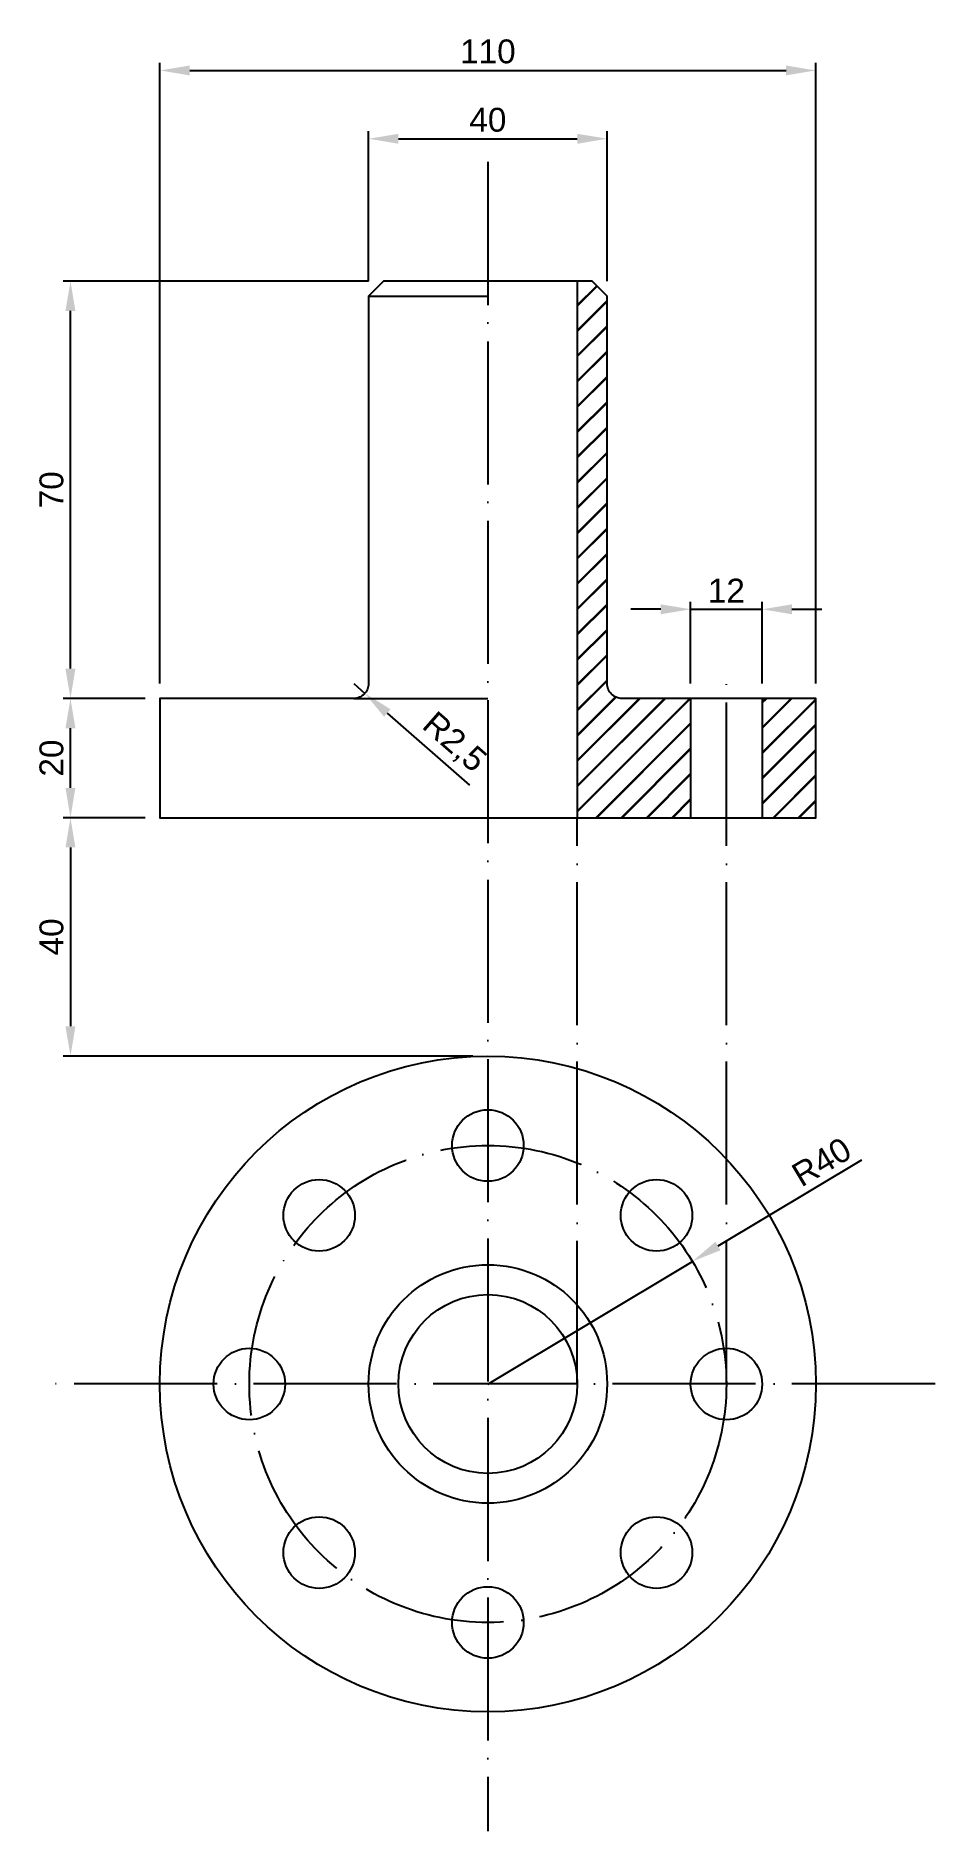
# Model space of a CAD drawing. Header units: millimetres. Extents: x 2612 to 2763, y 1106 to 1407.
import ezdxf

# ---------------------------------------------------------------- set-up
doc = ezdxf.new("R2010")
doc.units = ezdxf.units.MM
doc.linetypes.add('ACAD_ISO04W100', pattern=[30, 24, -3, 0, -3])
doc.layers.add('COTAS', color=252, linetype='Continuous')
doc.layers.add('DISCONTINUA', color=252, linetype='ACAD_ISO04W100')
doc.styles.get("Standard").update_dxf_attribs({"font": 'arial.ttf'})
doc.dimstyles.new('ISO-25', dxfattribs={"dimtxt": 4, "dimasz": 5, "dimexe": 1.25, "dimexo": 2.5, "dimgap": 1.125, "dimtad": 1, "dimtxsty": 'Standard', "dimcen": 2.5, "dimadec": 0, "dimazin": 0, "dimtfac": 1, "dimtmove": 0, "dimatfit": 3, "dimfxl": 1, "dimarcsym": 0})

# ---------------------------------------------------------------- blocks, each defined once
blk = doc.blocks.new('*U2')
blk.add_circle((0, 0), 6)
blk = doc.blocks.new('*U3')
at = {"color": 0, "linetype": 'ByBlock', "lineweight": -2, "transparency": 16777216}
blk.add_blockref('*U2', (2687.76, 1226.11), dxfattribs=at)
for p, rotation in [((2659.47, 1214.4), 45.00000000000001), ((2716.04, 1214.4), 315), ((2647.76, 1186.11), 90), ((2727.76, 1186.11), 270), ((2659.47, 1157.83), 135), ((2716.04, 1157.83), 225), ((2687.76, 1146.11), 180)]:
    blk.add_blockref('*U2', p, dxfattribs=dict(at, rotation=rotation))
blk = doc.blocks.new('*D5')
at = {"layer": 'COTAS', "color": 0, "lineweight": -2, "transparency": 16777216}
for p, q in [((2630.26, 1296.11), (2616.51, 1296.11)), ((2617.76, 1281.11), (2617.76, 1291.11)), ((2630.26, 1276.11), (2616.51, 1276.11))]:
    blk.add_line(p, q, dxfattribs=at)
at = {"layer": 'COTAS', "color": 0, "transparency": 16777216}
for points in [[(2616.92, 1291.11), (2618.59, 1291.11), (2617.76, 1296.11)], [(2616.92, 1281.11), (2618.59, 1281.11), (2617.76, 1276.11)]]:
    blk.add_solid(points, dxfattribs=at)
at = {"layer": 'Defpoints', "color": 0, "transparency": 16777216}
for p in [(2617.76, 1296.11), (2632.76, 1296.11), (2632.76, 1276.11)]:
    blk.add_point(p, dxfattribs=at)
at = {"layer": 'COTAS', "color": 0, "transparency": 16777216, "insert": (2614.59, 1286.11), "char_height": 4, "attachment_point": 5, "rotation": 90}
blk.add_mtext('20', dxfattribs=at)
blk = doc.blocks.new('*D6')
at = {"layer": 'COTAS', "color": 0, "lineweight": -2, "transparency": 16777216}
for p, q in [((2667.76, 1366.11), (2616.51, 1366.11)), ((2617.76, 1301.11), (2617.76, 1361.11)), ((2630.26, 1296.11), (2616.51, 1296.11))]:
    blk.add_line(p, q, dxfattribs=at)
at = {"layer": 'COTAS', "color": 0, "transparency": 16777216}
for points in [[(2616.92, 1361.11), (2618.59, 1361.11), (2617.76, 1366.11)], [(2616.92, 1301.11), (2618.59, 1301.11), (2617.76, 1296.11)]]:
    blk.add_solid(points, dxfattribs=at)
at = {"layer": 'Defpoints', "color": 0, "transparency": 16777216}
for p in [(2617.76, 1366.11), (2670.26, 1366.11), (2632.76, 1296.11)]:
    blk.add_point(p, dxfattribs=at)
at = {"layer": 'COTAS', "color": 0, "transparency": 16777216, "insert": (2614.59, 1331.11), "char_height": 4, "attachment_point": 5, "rotation": 90}
blk.add_mtext('70', dxfattribs=at)
blk = doc.blocks.new('*D7')
at = {"layer": 'COTAS', "color": 0, "lineweight": -2, "transparency": 16777216}
for p, q in [((2665.26, 1298.61), (2667.14, 1296.96)), ((2684.72, 1281.54), (2670.9, 1293.67))]:
    blk.add_line(p, q, dxfattribs=at)
at = {"layer": 'COTAS', "color": 0, "transparency": 16777216}
blk.add_solid([(2671.45, 1294.29), (2670.35, 1293.04), (2667.14, 1296.96)], dxfattribs=at)
at = {"layer": 'Defpoints', "color": 0, "transparency": 16777216}
for p in [(2665.26, 1298.61), (2667.14, 1296.96)]:
    blk.add_point(p, dxfattribs=at)
at = {"layer": 'COTAS', "color": 0, "transparency": 16777216, "insert": (2682.01, 1288.61), "char_height": 4, "attachment_point": 5, "rotation": 318.7407}
blk.add_mtext('R2,5', dxfattribs=at)
blk = doc.blocks.new('*D11')
at = {"layer": 'COTAS', "color": 0, "lineweight": -2, "transparency": 16777216}
for p, q in [((2716.76, 1311.07), (2711.76, 1311.07)), ((2721.76, 1298.61), (2721.76, 1312.32)), ((2721.76, 1311.07), (2733.76, 1311.07)), ((2733.76, 1298.61), (2733.76, 1312.32)), ((2738.76, 1311.07), (2743.76, 1311.07))]:
    blk.add_line(p, q, dxfattribs=at)
at = {"layer": 'COTAS', "color": 0, "transparency": 16777216}
for points in [[(2716.76, 1311.9), (2716.76, 1310.23), (2721.76, 1311.07)], [(2738.76, 1311.9), (2738.76, 1310.23), (2733.76, 1311.07)]]:
    blk.add_solid(points, dxfattribs=at)
at = {"layer": 'Defpoints', "color": 0, "transparency": 16777216}
for p in [(2733.76, 1311.07), (2721.76, 1296.11), (2733.76, 1296.11)]:
    blk.add_point(p, dxfattribs=at)
at = {"layer": 'COTAS', "color": 0, "transparency": 16777216, "insert": (2727.76, 1314.2), "char_height": 4, "attachment_point": 5}
blk.add_mtext('12', dxfattribs=at)
blk = doc.blocks.new('*D12')
at = {"layer": 'COTAS', "color": 0, "lineweight": -2, "transparency": 16777216}
for p, q in [((2750.4, 1218.68), (2726.35, 1204.25)), ((2687.76, 1181.11), (2722.06, 1201.68))]:
    blk.add_line(p, q, dxfattribs=at)
at = {"layer": 'COTAS', "color": 0, "transparency": 16777216}
blk.add_solid([(2725.92, 1204.97), (2726.78, 1203.54), (2722.06, 1201.68)], dxfattribs=at)
at = {"layer": 'Defpoints', "color": 0, "transparency": 16777216}
for p in [(2722.06, 1201.68), (2687.76, 1181.11)]:
    blk.add_point(p, dxfattribs=at)
at = {"layer": 'COTAS', "color": 0, "transparency": 16777216, "insert": (2743.72, 1218.36), "char_height": 4, "attachment_point": 5, "rotation": 30.9489}
blk.add_mtext('R40', dxfattribs=at)
blk = doc.blocks.new('*D13')
at = {"layer": 'COTAS', "color": 0, "lineweight": -2, "transparency": 16777216}
for p, q in [((2630.26, 1276.11), (2616.51, 1276.11)), ((2617.76, 1271.11), (2617.76, 1241.11)), ((2685.26, 1236.11), (2616.51, 1236.11))]:
    blk.add_line(p, q, dxfattribs=at)
at = {"layer": 'COTAS', "color": 0, "transparency": 16777216}
for points in [[(2616.92, 1271.11), (2618.59, 1271.11), (2617.76, 1276.11)], [(2616.92, 1241.11), (2618.59, 1241.11), (2617.76, 1236.11)]]:
    blk.add_solid(points, dxfattribs=at)
at = {"layer": 'Defpoints', "color": 0, "transparency": 16777216}
for p in [(2632.76, 1276.11), (2617.76, 1236.11), (2687.76, 1236.11)]:
    blk.add_point(p, dxfattribs=at)
at = {"layer": 'COTAS', "color": 0, "transparency": 16777216, "insert": (2614.59, 1256.11), "char_height": 4, "attachment_point": 5, "rotation": 90}
blk.add_mtext('40', dxfattribs=at)
blk = doc.blocks.new('*D14')
at = {"layer": 'COTAS', "color": 0, "lineweight": -2, "transparency": 16777216}
for p, q in [((2667.76, 1366.11), (2667.76, 1391.25)), ((2672.76, 1390), (2702.76, 1390)), ((2707.76, 1366.11), (2707.76, 1391.25))]:
    blk.add_line(p, q, dxfattribs=at)
at = {"layer": 'COTAS', "color": 0, "transparency": 16777216}
for points in [[(2672.76, 1390.83), (2672.76, 1389.16), (2667.76, 1390)], [(2702.76, 1390.83), (2702.76, 1389.16), (2707.76, 1390)]]:
    blk.add_solid(points, dxfattribs=at)
at = {"layer": 'Defpoints', "color": 0, "transparency": 16777216}
for p in [(2707.76, 1390), (2667.76, 1363.61), (2707.76, 1363.61)]:
    blk.add_point(p, dxfattribs=at)
at = {"layer": 'COTAS', "color": 0, "transparency": 16777216, "insert": (2687.76, 1393.16), "char_height": 4, "attachment_point": 5}
blk.add_mtext('40', dxfattribs=at)
blk = doc.blocks.new('*D15')
at = {"layer": 'COTAS', "color": 0, "lineweight": -2, "transparency": 16777216}
for p, q in [((2632.76, 1298.61), (2632.76, 1402.71)), ((2637.76, 1401.46), (2737.76, 1401.46)), ((2742.76, 1298.61), (2742.76, 1402.71))]:
    blk.add_line(p, q, dxfattribs=at)
at = {"layer": 'COTAS', "color": 0, "transparency": 16777216}
for points in [[(2637.76, 1402.29), (2637.76, 1400.63), (2632.76, 1401.46)], [(2737.76, 1402.29), (2737.76, 1400.63), (2742.76, 1401.46)]]:
    blk.add_solid(points, dxfattribs=at)
at = {"layer": 'Defpoints', "color": 0, "transparency": 16777216}
for p in [(2742.76, 1401.46), (2632.76, 1296.11), (2742.76, 1296.11)]:
    blk.add_point(p, dxfattribs=at)
at = {"layer": 'COTAS', "color": 0, "transparency": 16777216, "insert": (2687.76, 1404.63), "char_height": 4, "attachment_point": 5}
blk.add_mtext('110', dxfattribs=at)

msp = doc.modelspace()

# ---------------------------------------------------------------- hatches: boundary and pattern name
h = msp.add_hatch()
h.set_pattern_fill('JIS_LC_20A', color=256, scale=0.15)
h.paths.add_polyline_path([(2721.758, 1296.112), (2710.258, 1296.112, -0.4142136), (2707.758, 1298.612), (2707.758, 1363.612), (2705.258, 1366.112), (2702.758, 1366.112), (2702.758, 1276.112), (2721.758, 1276.112)])
h.paths.add_polyline_path([(2742.758, 1296.112), (2733.758, 1296.112), (2733.758, 1276.112), (2742.758, 1276.112)])

# ---------------------------------------------------------------- linework, layer by layer
for p, q in [((2702.758, 1366.112), (2702.758, 1276.112)), ((2721.758, 1296.112), (2721.758, 1276.112)), ((2733.758, 1296.112), (2733.758, 1276.112)), ((2733.758, 1296.112), (2733.758, 1276.112))]:
    msp.add_line(p, q)
msp.add_lwpolyline([(2707.758, 1298.612), (2707.758, 1363.612), (2705.258, 1366.112), (2670.258, 1366.112), (2667.758, 1363.612), (2667.758, 1298.612, -0.4142136), (2665.258, 1296.112), (2632.758, 1296.112), (2632.758, 1276.112), (2742.758, 1276.112), (2742.758, 1296.112), (2710.258, 1296.112, -0.4142136)], format="xyb", close=True)
for radius in [55, 20, 15]:
    msp.add_circle((2687.758, 1181.112), radius)
at = {"layer": 'COTAS'}
for p, q in [((2667.758, 1363.612), (2687.758, 1363.612)), ((2665.258, 1296.112), (2687.758, 1296.112))]:
    msp.add_line(p, q, dxfattribs=at)
at = {"layer": 'DISCONTINUA'}
for p, q in [((2687.758, 1386.112), (2687.758, 1106.112)), ((2727.758, 1181.112), (2727.758, 1300.666)), ((2702.758, 1181.112), (2702.758, 1276.112)), ((2762.758, 1181.112), (2612.758, 1181.112))]:
    msp.add_line(p, q, dxfattribs=at)
msp.add_circle((2687.758, 1181.112), 40, dxfattribs=at)

# ---------------------------------------------------------------- block references
msp.add_blockref('*U3', (0, -5))

# ---------------------------------------------------------------- dimensions: what is measured, and where the dimension line sits
at = {"layer": 'COTAS'}
for base, p1, p2, picture, middle in [((2742.758, 1401.461), (2632.758, 1296.112), (2742.758, 1296.112), '*D15', (2687.758, 1401.461)), ((2707.758, 1389.996), (2667.758, 1363.612), (2707.758, 1363.612), '*D14', (2687.758, 1389.996))]:
    dim = msp.add_linear_dim(base=base, p1=p1, p2=p2, dimstyle='ISO-25', dxfattribs=at)
    dim.commit()
    dim.dimension.update_dxf_attribs({"geometry": picture, "text_midpoint": middle, "dimtype": 160})
for base, p1, p2, picture, middle in [((2617.758, 1366.112), (2632.758, 1296.112), (2670.258, 1366.112), '*D6', (2614.591, 1331.112)), ((2617.758, 1296.112), (2632.758, 1276.112), (2632.758, 1296.112), '*D5', (2614.591, 1286.112)), ((2617.758, 1236.112), (2632.758, 1276.112), (2687.758, 1236.112), '*D13', (2614.591, 1256.112))]:
    dim = msp.add_linear_dim(base=base, p1=p1, p2=p2, angle=90, dimstyle='ISO-25', dxfattribs=at)
    dim.commit()
    dim.dimension.update_dxf_attribs({"geometry": picture, "text_midpoint": middle})
dim = msp.add_linear_dim(base=(2733.758, 1311.066), p1=(2721.758, 1296.112), p2=(2733.758, 1296.112), dimstyle='ISO-25', dxfattribs=at)
dim.commit()
dim.dimension.update_dxf_attribs({"geometry": '*D11', "text_midpoint": (2727.758, 1314.199)})
dim = msp.add_radius_dim(center=(2665.258, 1298.612), mpoint=(2667.137, 1296.963), dimstyle='ISO-25', dxfattribs=at)
dim.commit()
dim.dimension.update_dxf_attribs({"geometry": '*D7', "text_midpoint": (2679.688, 1285.953)})
dim = msp.add_radius_dim(center=(2687.758, 1181.112), mpoint=(2722.063, 1201.683), dimstyle='ISO-25', dxfattribs=at)
dim.commit()
dim.dimension.update_dxf_attribs({"geometry": '*D12', "text_midpoint": (2745.347, 1215.644), "dimtype": 164})

doc.saveas('drawing.dxf')
